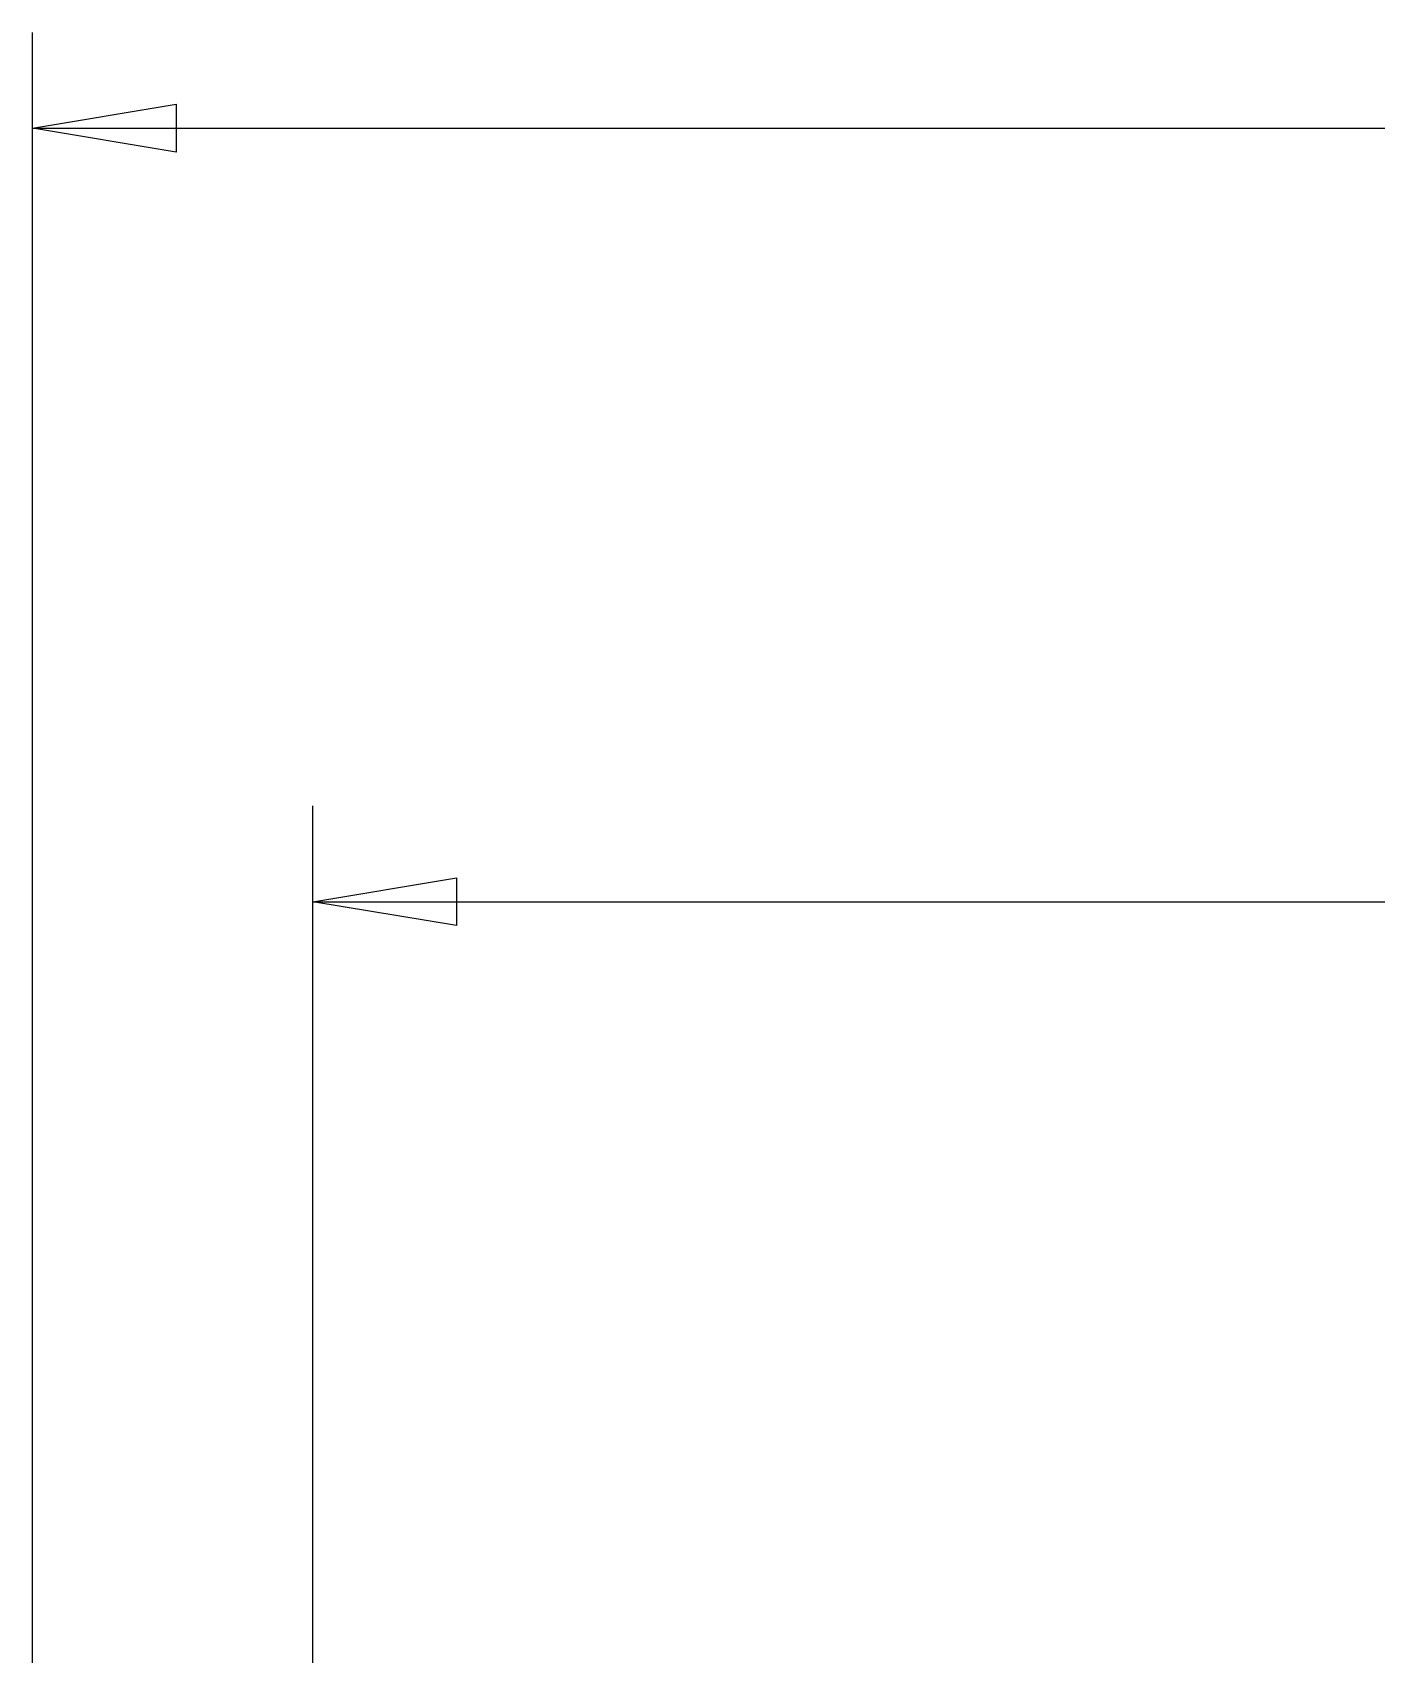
# Model space of a CAD drawing. Header units: millimetres. Extents: x -495897 to 1376592, y -28539 to 470976.
# Drawn here: x 180676 to 184323, y 213212 to 217612 of the extents above; entities that cross this region are included whole.
import ezdxf

# ---------------------------------------------------------------- set-up
doc = ezdxf.new("R2010")
doc.units = ezdxf.units.MM

msp = doc.modelspace()

# ---------------------------------------------------------------- linework, layer by layer
at = {"color": 0}
for p, q in [((180676.28, 210708.423), (180676.28, 217612.073)), ((180676.28, 217352.203), (181066.28, 217417.203)), ((180676.28, 217352.203), (181066.28, 217417.203)), ((181066.28, 217417.203), (181066.28, 217287.203)), ((181066.28, 217417.203), (181066.28, 217287.203)), ((181066.28, 217287.203), (180676.28, 217352.203)), ((180676.28, 217352.203), (185599.003, 217352.203)), ((181436.936, 212409.083), (181436.936, 215514.393)), ((181436.936, 215254.263), (181826.936, 215319.263)), ((181436.936, 215254.263), (181826.936, 215319.263)), ((181826.936, 215319.263), (181826.936, 215189.393)), ((181826.936, 215319.263), (181826.936, 215189.393)), ((181826.936, 215189.393), (181436.936, 215254.263)), ((181436.936, 215254.263), (184838.178, 215254.263))]:
    msp.add_line(p, q, dxfattribs=at)

doc.saveas('drawing.dxf')
